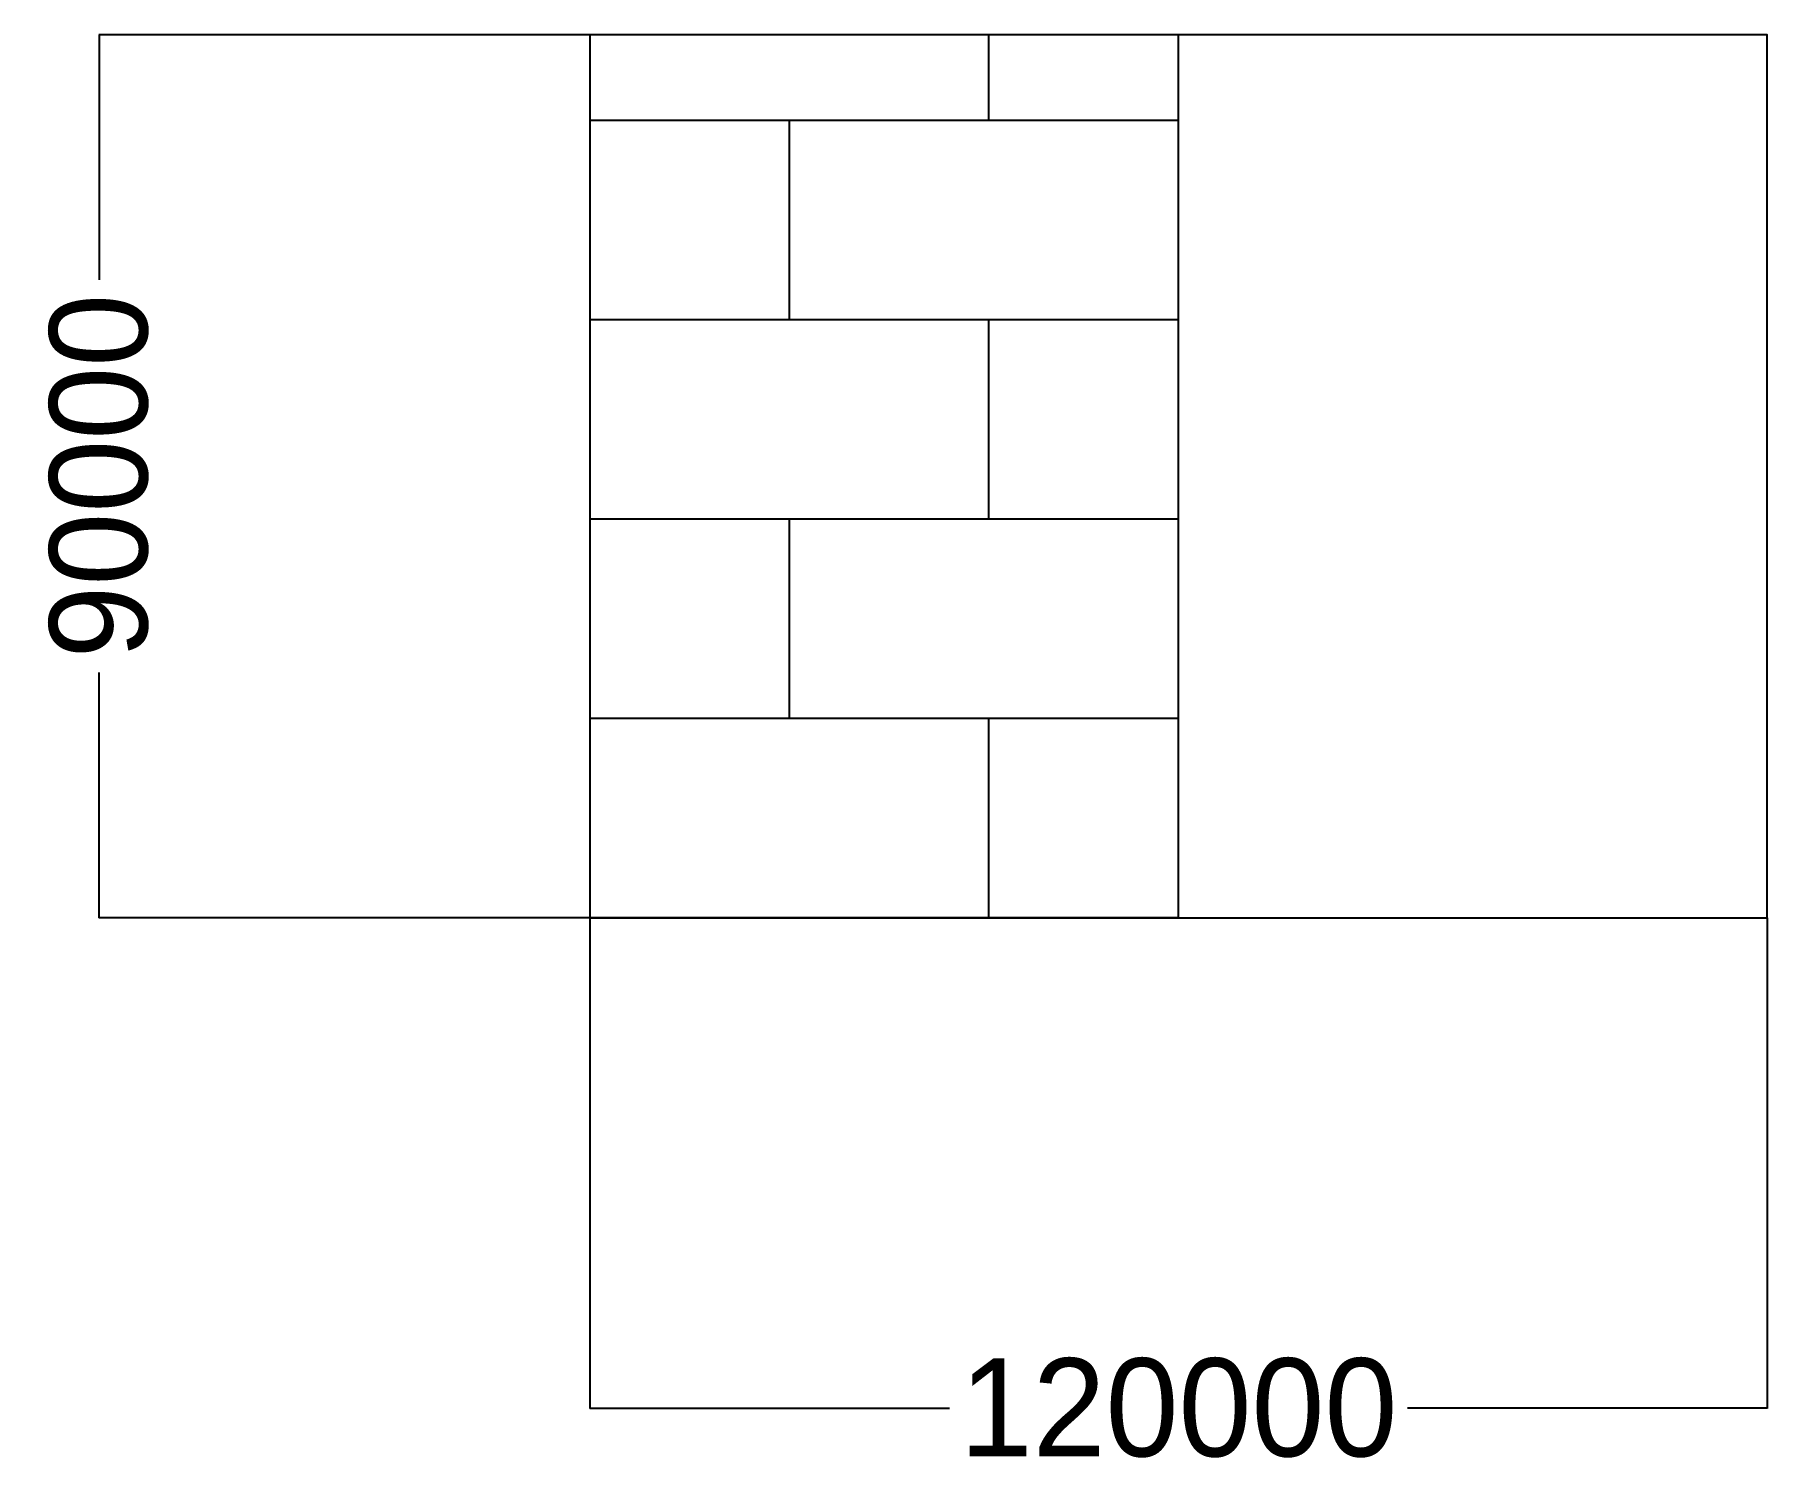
# Model space of a CAD drawing. Header units: metres. Extents: x -566 to 1200, y -565 to 900.
import ezdxf

# ---------------------------------------------------------------- set-up
doc = ezdxf.new("R2010")
doc.units = ezdxf.units.M
doc.linetypes.add('DASHED', pattern=[1.524, 1.27, -0.254])
doc.styles.add('OpenSansCondensed-Light', font='OpenSansCondensed-Light.ttf')
doc.dimstyles.new('EZDXF', dxfattribs={"dimtxt": 0.25, "dimasz": 0.175, "dimexe": 0.375, "dimexo": 0.125, "dimgap": 0.1, "dimtad": 1, "dimlfac": 100, "dimzin": 12, "dimdsep": 46, "dimtxsty": 'OpenSansCondensed-Light', "dimblk": 'ARCHTICK', "dimcen": 2.5, "dimazin": 3, "dimtfac": 0.5, "dimtmove": 2, "dimatfit": 3, "dimarcsym": 0})

# ---------------------------------------------------------------- blocks, each defined once
blk = doc.blocks.new('_ARCHTICK')
at = {"color": 0, "linetype": 'ByBlock', "const_width": 0.15}
blk.add_lwpolyline([(-0.5, -0.5), (0.5, 0.5)], dxfattribs=at)
blk = doc.blocks.new('*D3')
at = {"color": 1, "lineweight": -2, "transparency": 16777216}
for p, q in [((0, -0.1), (0, -500.4)), ((1200, -0.1), (1200, -500.4)), ((0, -500), (366.6, -500)), ((1200, -500), (833.4, -500))]:
    blk.add_line(p, q, dxfattribs=at)
at = {"layer": 'Defpoints', "color": 0, "transparency": 16777216}
for p in [(0, 0), (1200, 0), (1200, -500)]:
    blk.add_point(p, dxfattribs=at)
at = {"color": 1, "lineweight": -2, "transparency": 16777216, "xscale": 0.175, "yscale": 0.175, "zscale": 0.175, "rotation": 180}
blk.add_blockref('_ARCHTICK', (0, -500), dxfattribs=at)
at = {"color": 1, "lineweight": -2, "transparency": 16777216, "xscale": 0.175, "yscale": 0.175, "zscale": 0.175}
blk.add_blockref('_ARCHTICK', (1200, -500), dxfattribs=at)
at = {"color": 1, "transparency": 16777216, "insert": (600, -499.8), "char_height": 100, "attachment_point": 5}
blk.add_mtext('120000', dxfattribs=at)
blk = doc.blocks.new('*D4')
at = {"color": 1, "lineweight": -2, "transparency": 16777216}
for p, q in [((-0.125, 900), (-500.375, 900)), ((-500, 900), (-500, 650.1)), ((-500, 0), (-500, 249.9)), ((-0.125, 0), (-500.375, 0))]:
    blk.add_line(p, q, dxfattribs=at)
at = {"layer": 'Defpoints', "color": 0, "transparency": 16777216}
for p in [(-500, 900), (0, 900), (0, 0)]:
    blk.add_point(p, dxfattribs=at)
at = {"color": 1, "lineweight": -2, "transparency": 16777216, "xscale": 0.175, "yscale": 0.175, "zscale": 0.175}
for p, rotation in [((-500, 900), 90), ((-500, 0), 270)]:
    blk.add_blockref('_ARCHTICK', p, dxfattribs=dict(at, rotation=rotation))
at = {"color": 1, "transparency": 16777216, "insert": (-500.225, 450), "char_height": 100, "attachment_point": 5, "rotation": 90}
blk.add_mtext('90000', dxfattribs=at)

msp = doc.modelspace()

# ---------------------------------------------------------------- hatches: boundary and pattern name
h = msp.add_hatch()
h.set_pattern_fill('AR-B816')
h.paths.add_polyline_path([(0, 0), (600, 0), (600, 900), (0, 900), (0, 0)])

# ---------------------------------------------------------------- linework, layer by layer
at = {"linetype": 'DASHED'}
msp.add_line((600, 0), (600, 900), dxfattribs=at)
msp.add_lwpolyline([(0, 0), (1200, 0), (1200, 900), (0, 900), (0, 0)], close=True)

# ---------------------------------------------------------------- dimensions: what is measured, and where the dimension line sits
dim = msp.add_linear_dim(base=(-500, 900), p1=(0, 0), p2=(0, 900), angle=90, dimstyle='EZDXF', override={"dimtxt": 100, "dimtxsty": 'Standard', "dimclrd": 1, "dimclre": 1, "dimclrt": 1})
dim.commit()
dim.dimension.update_dxf_attribs({"geometry": '*D4', "text_midpoint": (-500.225, 450), "dimtype": 160})
dim = msp.add_linear_dim(base=(1200, -500), p1=(0, 0), p2=(1200, 0), dimstyle='EZDXF', override={"dimtxt": 100, "dimtxsty": 'Standard', "dimclrd": 1, "dimclre": 1, "dimclrt": 1})
dim.commit()
dim.dimension.update_dxf_attribs({"geometry": '*D3', "text_midpoint": (600, -499.775), "dimtype": 160})

doc.saveas('drawing.dxf')
